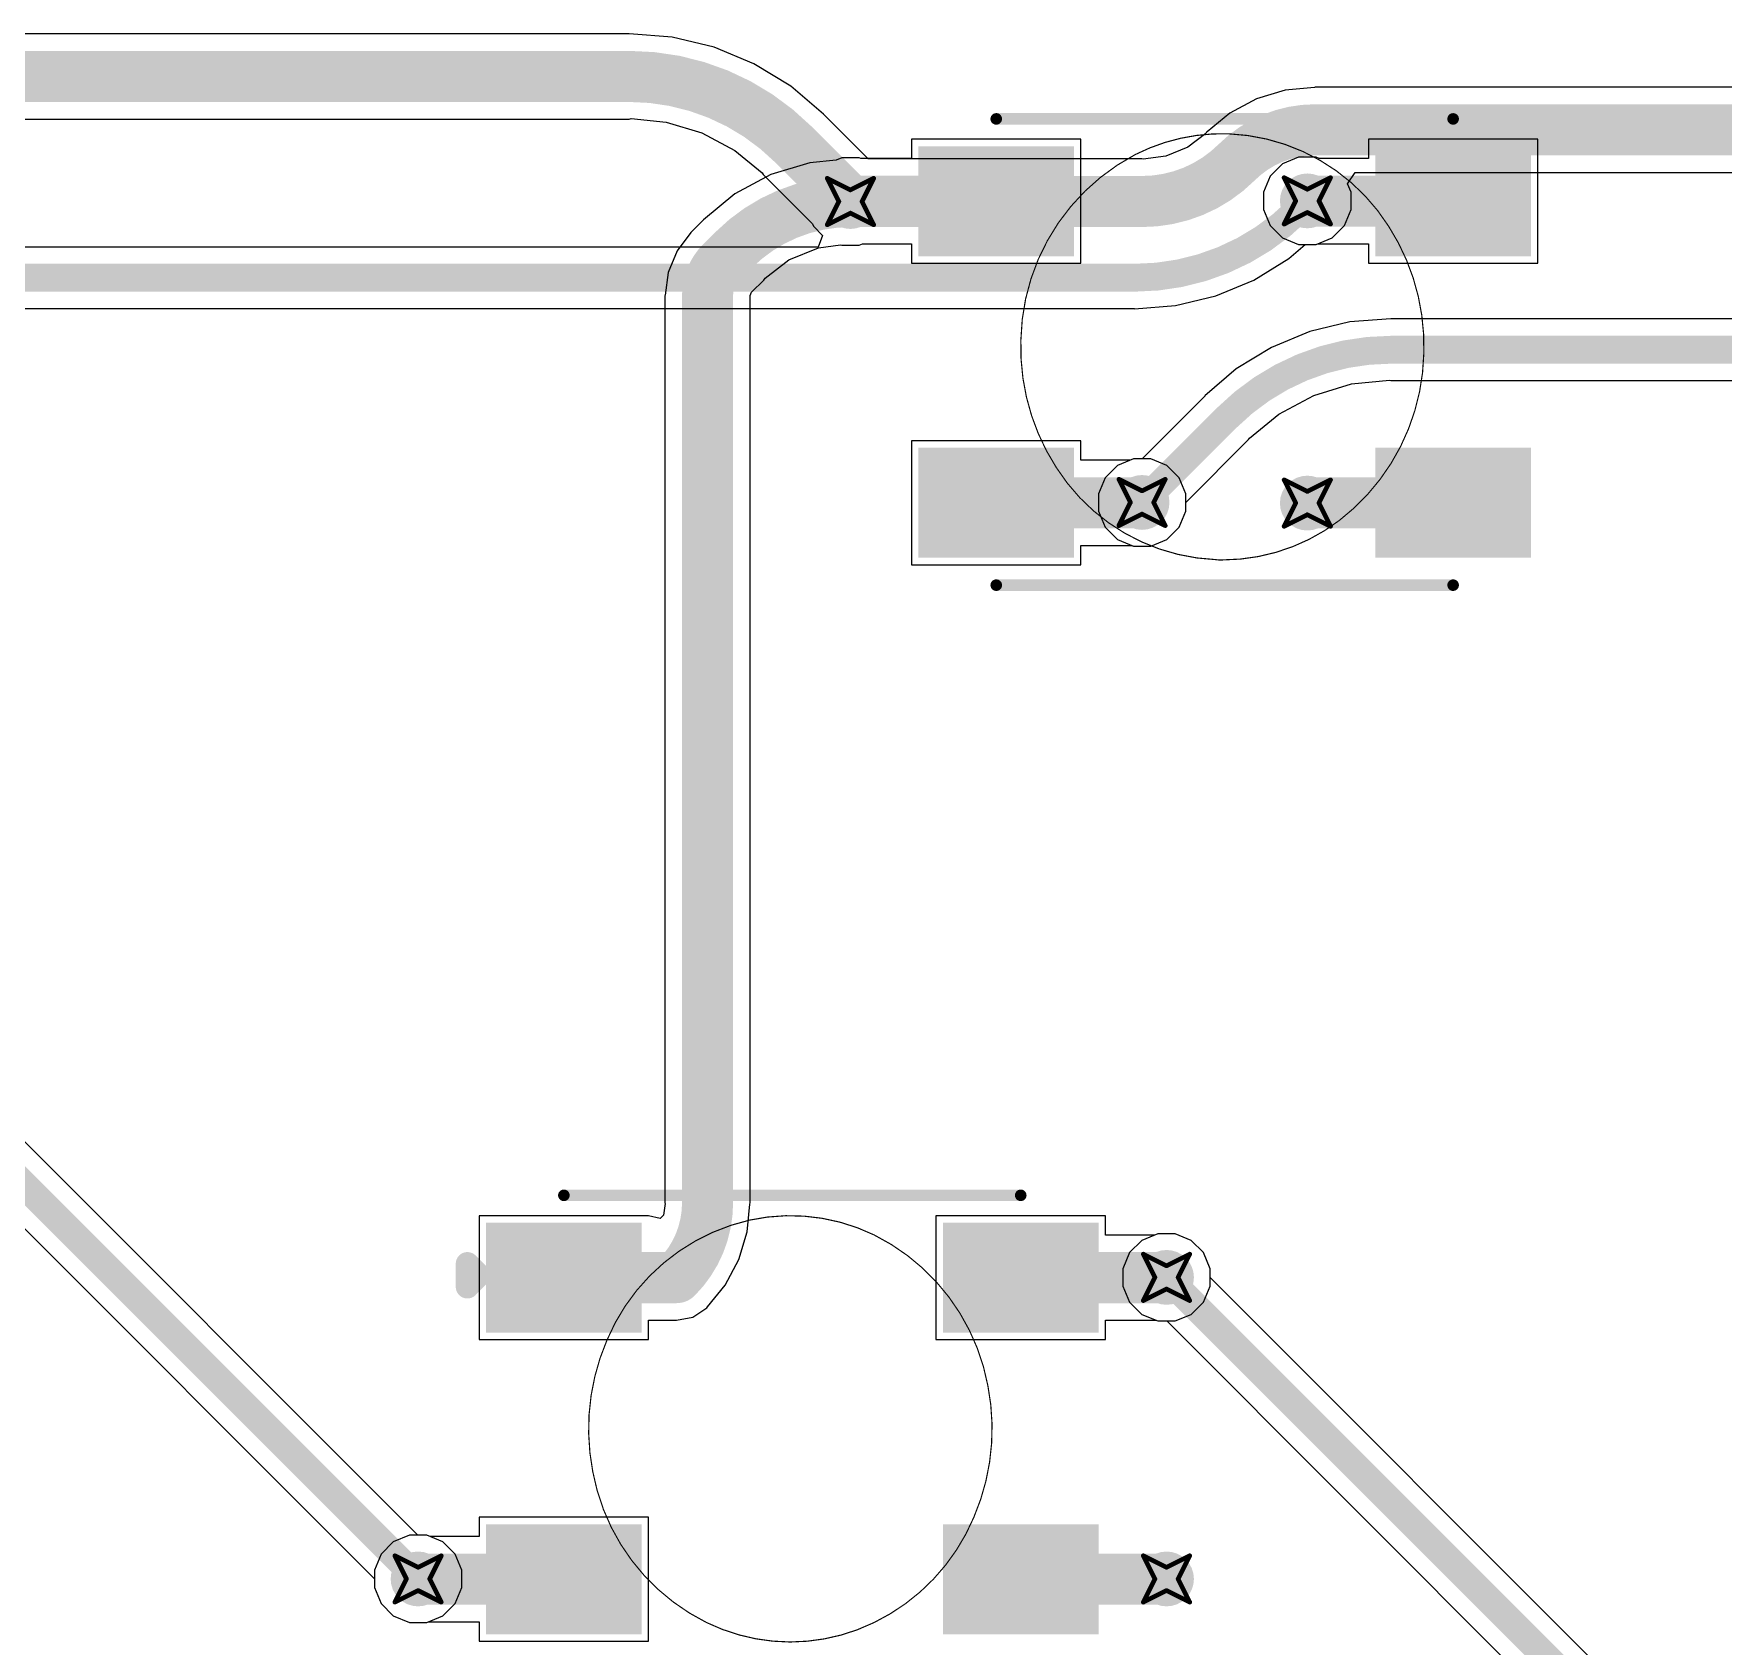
# Model space of a CAD drawing. Header units: inches. Extents: x -11 to 1110, y -7 to 455.
# Drawn here: x 376.55 to 395.04, y 291.43 to 309.08 of the extents above; entities that cross this region are included whole.
import ezdxf

# ---------------------------------------------------------------- set-up
doc = ezdxf.new("R2010")
doc.units = ezdxf.units.IN
for name, color, linetype in [('Bottom Layer', 5, 'Continuous'), ('Drill Drawing', 1, 'Continuous'), ('Mechanical 7', 56, 'Continuous'), ('Top Layer', 1, 'Continuous'), ('Top Overlay', 2, 'Continuous'), ('Top Paste', 8, 'Continuous'), ('Top Solder', 216, 'Continuous'), ('Via Holes', 16, 'Continuous')]:
    doc.layers.add(name, color=color, linetype=linetype)

msp = doc.modelspace()

# ---------------------------------------------------------------- hatches: boundary and pattern name
at = {"layer": 'Bottom Layer'}
h = msp.add_hatch(color=5, dxfattribs=at)
edge = h.paths.add_edge_path()
edge.add_arc((385.485, 307.241), 0.3, 0, 360)
h = msp.add_hatch(color=5, dxfattribs=at)
edge = h.paths.add_edge_path()
edge.add_arc((390.485, 307.248), 0.3, 0, 360)
h = msp.add_hatch(color=5, dxfattribs=at)
edge = h.paths.add_edge_path()
edge.add_arc((388.676, 303.948), 0.3, 0, 360)
h = msp.add_hatch(color=5, dxfattribs=at)
edge = h.paths.add_edge_path()
edge.add_arc((390.485, 303.941), 0.3, 0, 360)
h = msp.add_hatch(color=5, dxfattribs=at)
edge = h.paths.add_edge_path()
edge.add_arc((388.944, 295.468), 0.3, 0, 360)
h = msp.add_hatch(color=5, dxfattribs=at)
edge = h.paths.add_edge_path()
edge.add_arc((380.753, 292.168), 0.3, 0, 360)
h = msp.add_hatch(color=5, dxfattribs=at)
edge = h.paths.add_edge_path()
edge.add_arc((388.944, 292.168), 0.3, 0, 360)
at = {"layer": 'Top Layer'}
for points in [[(386.331, 307.744), (387.831, 307.744), (387.831, 306.744), (386.331, 306.744)], [(392.831, 306.744), (391.331, 306.744), (391.331, 307.744), (392.831, 307.744)], [(386.331, 304.444), (387.831, 304.444), (387.831, 303.444), (386.331, 303.444)], [(391.331, 304.444), (392.831, 304.444), (392.831, 303.444), (391.331, 303.444)], [(381.598, 295.965), (383.098, 295.965), (383.098, 294.965), (381.598, 294.965)], [(388.098, 294.965), (386.598, 294.965), (386.598, 295.965), (388.098, 295.965)], [(381.598, 292.665), (383.098, 292.665), (383.098, 291.665), (381.598, 291.665)], [(386.598, 292.665), (388.098, 292.665), (388.098, 291.665), (386.598, 291.665)]]:
    msp.add_hatch(color=1, dxfattribs=at).paths.add_polyline_path(points)
h = msp.add_hatch(color=1, dxfattribs=at)
edge = h.paths.add_edge_path()
edge.add_arc((385.485, 307.241), 0.3, 0, 360)
h = msp.add_hatch(color=1, dxfattribs=at)
edge = h.paths.add_edge_path()
edge.add_arc((390.485, 307.248), 0.3, 0, 360)
h = msp.add_hatch(color=1, dxfattribs=at)
edge = h.paths.add_edge_path()
edge.add_arc((388.676, 303.948), 0.3, 0, 360)
h = msp.add_hatch(color=1, dxfattribs=at)
edge = h.paths.add_edge_path()
edge.add_arc((390.485, 303.941), 0.3, 0, 360)
h = msp.add_hatch(color=1, dxfattribs=at)
edge = h.paths.add_edge_path()
edge.add_arc((388.944, 295.468), 0.3, 0, 360)
h = msp.add_hatch(color=1, dxfattribs=at)
edge = h.paths.add_edge_path()
edge.add_arc((380.753, 292.168), 0.3, 0, 360)
h = msp.add_hatch(color=1, dxfattribs=at)
edge = h.paths.add_edge_path()
edge.add_arc((388.944, 292.168), 0.3, 0, 360)
at = {"layer": 'Top Paste'}
for points in [[(386.331, 307.744), (387.831, 307.744), (387.831, 306.744), (386.331, 306.744)], [(392.831, 306.744), (391.331, 306.744), (391.331, 307.744), (392.831, 307.744)], [(386.331, 304.444), (387.831, 304.444), (387.831, 303.444), (386.331, 303.444)], [(391.331, 304.444), (392.831, 304.444), (392.831, 303.444), (391.331, 303.444)], [(381.598, 295.965), (383.098, 295.965), (383.098, 294.965), (381.598, 294.965)], [(388.098, 294.965), (386.598, 294.965), (386.598, 295.965), (388.098, 295.965)], [(381.598, 292.665), (383.098, 292.665), (383.098, 291.665), (381.598, 291.665)], [(386.598, 292.665), (388.098, 292.665), (388.098, 291.665), (386.598, 291.665)]]:
    msp.add_hatch(color=8, dxfattribs=at).paths.add_polyline_path(points)
at = {"layer": 'Top Solder'}
for points in [[(386.229, 307.846), (387.932, 307.846), (387.932, 306.643), (386.229, 306.643)], [(392.932, 306.643), (391.229, 306.643), (391.229, 307.846), (392.932, 307.846)], [(386.229, 304.546), (387.932, 304.546), (387.932, 303.343), (386.229, 303.343)], [(391.229, 304.546), (392.932, 304.546), (392.932, 303.343), (391.229, 303.343)], [(381.497, 296.067), (383.2, 296.067), (383.2, 294.863), (381.497, 294.863)], [(388.2, 294.863), (386.497, 294.863), (386.497, 296.067), (388.2, 296.067)], [(381.497, 292.767), (383.2, 292.767), (383.2, 291.563), (381.497, 291.563)], [(386.497, 292.767), (388.2, 292.767), (388.2, 291.563), (386.497, 291.563)]]:
    msp.add_hatch(color=216, dxfattribs=at).paths.add_polyline_path(points)
at = {"layer": 'Via Holes'}
h = msp.add_hatch(color=7, dxfattribs=at)
edge = h.paths.add_edge_path()
edge.add_arc((385.485, 307.241), 0.15, 0, 360)
h = msp.add_hatch(color=7, dxfattribs=at)
edge = h.paths.add_edge_path()
edge.add_arc((390.485, 307.248), 0.15, 0, 360)
h = msp.add_hatch(color=7, dxfattribs=at)
edge = h.paths.add_edge_path()
edge.add_arc((388.676, 303.948), 0.15, 0, 360)
h = msp.add_hatch(color=7, dxfattribs=at)
edge = h.paths.add_edge_path()
edge.add_arc((390.485, 303.941), 0.15, 0, 360)
h = msp.add_hatch(color=7, dxfattribs=at)
edge = h.paths.add_edge_path()
edge.add_arc((388.944, 295.468), 0.15, 0, 360)
h = msp.add_hatch(color=7, dxfattribs=at)
edge = h.paths.add_edge_path()
edge.add_arc((380.753, 292.168), 0.15, 0, 360)
h = msp.add_hatch(color=7, dxfattribs=at)
edge = h.paths.add_edge_path()
edge.add_arc((388.944, 292.168), 0.15, 0, 360)

# ---------------------------------------------------------------- linework, layer by layer
at = {"layer": 'Bottom Layer'}
for p, q in [((383.064, 309.076), (373.5, 309.076)), ((383.534, 309.039), (383.064, 309.076)), ((383.064, 309.076), (383.064, 309.076)), ((383.993, 308.929), (383.534, 309.039)), ((384.429, 308.749), (383.993, 308.929)), ((384.831, 308.502), (384.429, 308.749)), ((385.19, 308.196), (384.831, 308.502)), ((390.243, 308.459), (389.928, 308.363)), ((390.562, 308.49), (390.243, 308.459)), ((390.571, 308.492), (390.562, 308.49)), ((399.741, 308.492), (390.571, 308.492)), ((389.928, 308.363), (389.638, 308.208)), ((373.732, 308.144), (383.064, 308.144)), ((383.064, 308.144), (383.085, 308.148)), ((383.085, 308.148), (383.469, 308.11)), ((383.469, 308.11), (383.86, 307.992)), ((385.678, 307.707), (385.189, 308.196)), ((385.189, 308.196), (385.19, 308.196)), ((389.638, 308.208), (389.39, 308.005)), ((383.86, 307.992), (384.219, 307.8)), ((389.374, 307.987), (389.178, 307.837)), ((389.383, 308), (389.374, 307.987)), ((389.39, 308.005), (389.383, 308)), ((384.219, 307.8), (384.518, 307.554)), ((388.675, 307.707), (385.678, 307.707)), ((388.69, 307.704), (388.675, 307.707)), ((388.935, 307.736), (388.69, 307.704)), ((389.178, 307.837), (388.935, 307.736)), ((384.518, 307.554), (384.53, 307.536)), ((384.53, 307.536), (385.068, 306.998)), ((390.926, 307.433), (391.01, 307.56)), ((391.01, 307.56), (399.741, 307.56)), ((390.963, 307.343), (390.926, 307.433)), ((390.963, 307.152), (390.963, 307.343)), ((390.89, 306.977), (390.963, 307.152)), ((385.068, 306.998), (385.08, 306.97)), ((385.08, 306.97), (385.18, 306.87)), ((390.756, 306.842), (390.89, 306.977)), ((385.13, 306.743), (374.935, 306.743)), ((385.18, 306.87), (385.13, 306.743)), ((390.284, 306.618), (390.463, 306.77)), ((390.463, 306.77), (390.58, 306.77)), ((390.58, 306.77), (390.756, 306.842)), ((389.899, 306.382), (390.284, 306.618)), ((389.482, 306.209), (389.899, 306.382)), ((389.043, 306.103), (389.482, 306.209)), ((374.935, 306.07), (388.592, 306.07)), ((388.592, 306.068), (389.043, 306.103)), ((388.592, 306.07), (388.592, 306.068)), ((390.511, 305.818), (390.093, 305.645)), ((390.95, 305.923), (390.511, 305.818)), ((391.4, 305.958), (390.95, 305.923)), ((391.4, 305.956), (391.4, 305.958)), ((402.039, 305.956), (391.4, 305.956)), ((390.093, 305.645), (389.708, 305.409)), ((389.708, 305.409), (389.364, 305.115)), ((390.97, 305.245), (391.385, 305.286)), ((391.385, 305.286), (391.4, 305.283)), ((391.4, 305.283), (405.396, 305.283)), ((389.366, 305.114), (388.678, 304.425)), ((389.364, 305.115), (389.366, 305.114)), ((390.174, 304.915), (390.555, 305.119)), ((390.555, 305.119), (390.97, 305.245)), ((389.851, 304.65), (390.174, 304.915)), ((389.154, 303.949), (389.842, 304.637)), ((389.842, 304.637), (389.851, 304.65)), ((388.406, 304.353), (388.271, 304.218)), ((388.581, 304.425), (388.406, 304.353)), ((388.678, 304.425), (388.581, 304.425)), ((388.271, 304.218), (388.198, 304.043)), ((388.198, 304.043), (388.198, 303.852)), ((388.198, 303.852), (388.271, 303.677)), ((389.081, 303.677), (389.154, 303.852)), ((389.154, 303.852), (389.154, 303.949)), ((388.271, 303.677), (388.406, 303.542)), ((388.947, 303.542), (389.081, 303.677)), ((388.406, 303.542), (388.581, 303.47)), ((388.581, 303.47), (388.771, 303.47)), ((388.771, 303.47), (388.947, 303.542)), ((380.751, 292.646), (375.543, 297.854)), ((375.067, 297.378), (380.275, 292.17)), ((388.673, 295.873), (388.539, 295.739)), ((388.849, 295.946), (388.673, 295.873)), ((389.039, 295.946), (388.849, 295.946)), ((389.215, 295.873), (389.039, 295.946)), ((389.349, 295.739), (389.215, 295.873)), ((388.539, 295.739), (388.466, 295.563)), ((389.422, 295.563), (389.349, 295.739)), ((388.466, 295.563), (388.466, 295.373)), ((389.422, 295.467), (389.422, 295.563)), ((394.24, 290.648), (389.422, 295.467)), ((388.466, 295.373), (388.539, 295.198)), ((388.539, 295.198), (388.673, 295.063)), ((388.673, 295.063), (388.849, 294.991)), ((388.849, 294.991), (388.946, 294.991)), ((388.946, 294.991), (393.764, 290.172)), ((380.848, 292.646), (380.751, 292.646)), ((381.023, 292.573), (380.848, 292.646)), ((381.158, 292.439), (381.023, 292.573)), ((381.23, 292.263), (381.158, 292.439)), ((380.275, 292.17), (380.275, 292.073)), ((381.23, 292.073), (381.23, 292.263)), ((380.275, 292.073), (380.348, 291.898)), ((381.158, 291.898), (381.23, 292.073)), ((380.348, 291.898), (380.482, 291.763)), ((380.482, 291.763), (380.658, 291.691)), ((380.848, 291.691), (381.023, 291.763)), ((381.023, 291.763), (381.158, 291.898)), ((380.658, 291.691), (380.848, 291.691))]:
    msp.add_line(p, q, dxfattribs=at)
for points in [[(373.5, 308.61, 0.559, 0.559, 0), (383.064, 308.61, 0.559, 0.559, 0)], [(383.064, 308.61, 0.559, 0.559, -0.198912), (384.86, 307.866, 0.559, 0.559, 0)], [(389.712, 307.67, 0.559, 0.559, -0.198912), (390.571, 308.026, 0.559, 0.559, 0)], [(390.571, 308.026, 0.559, 0.559, 0), (399.741, 308.026, 0.559, 0.559, 0)], [(384.86, 307.866, 0.559, 0.559, 0), (385.485, 307.241, 0.559, 0.559, 0)], [(389.712, 307.67, 0.559, 0.559, -0.198912), (388.675, 307.241, 0.559, 0.559, 0)], [(385.485, 307.241, 0.559, 0.559, 0), (388.675, 307.241, 0.559, 0.559, 0)], [(390.388, 307.151, 0.305, 0.305, -0.198912), (388.592, 306.407, 0.305, 0.305, 0)], [(390.388, 307.151, 0.305, 0.305, 0), (390.485, 307.248, 0.305, 0.305, 0)], [(374.935, 306.407, 0.305, 0.305, 0), (388.592, 306.407, 0.305, 0.305, 0)], [(389.604, 304.875, 0.305, 0.305, -0.198912), (391.4, 305.619, 0.305, 0.305, 0)], [(391.4, 305.619, 0.305, 0.305, 0), (405.396, 305.619, 0.305, 0.305, 0)], [(388.676, 303.948, 0.305, 0.305, 0), (389.604, 304.875, 0.305, 0.305, 0)], [(375.305, 297.616, 0.305, 0.305, 0), (380.753, 292.168, 0.305, 0.305, 0)], [(388.944, 295.468, 0.305, 0.305, 0), (394.002, 290.41, 0.305, 0.305, 0)]]:
    msp.add_lwpolyline(points, format="xyseb", dxfattribs=at)
for points in [[(382.924, 308.61, 0.279, 0.279, 1), (383.203, 308.61, 0.279, 0.279, 1)], [(382.924, 308.61, 0.279, 0.279, 1), (383.203, 308.61, 0.279, 0.279, 1)], [(390.431, 308.026, 0.279, 0.279, 1), (390.71, 308.026, 0.279, 0.279, 1)], [(390.431, 308.026, 0.279, 0.279, 1), (390.71, 308.026, 0.279, 0.279, 1)], [(384.72, 307.866, 0.279, 0.279, 1), (384.999, 307.866, 0.279, 0.279, 1)], [(384.72, 307.866, 0.279, 0.279, 1), (384.999, 307.866, 0.279, 0.279, 1)], [(389.572, 307.67, 0.279, 0.279, 1), (389.852, 307.67, 0.279, 0.279, 1)], [(389.572, 307.67, 0.279, 0.279, 1), (389.852, 307.67, 0.279, 0.279, 1)], [(385.345, 307.241, 0.279, 0.279, 1), (385.625, 307.241, 0.279, 0.279, 1)], [(385.345, 307.241, 0.279, 0.279, 1), (385.625, 307.241, 0.279, 0.279, 1)], [(388.536, 307.241, 0.279, 0.279, 1), (388.815, 307.241, 0.279, 0.279, 1)], [(388.536, 307.241, 0.279, 0.279, 1), (388.815, 307.241, 0.279, 0.279, 1)], [(390.312, 307.151, 0.152, 0.152, 1), (390.464, 307.151, 0.152, 0.152, 1)], [(390.312, 307.151, 0.152, 0.152, 1), (390.464, 307.151, 0.152, 0.152, 1)], [(390.409, 307.248, 0.152, 0.152, 1), (390.561, 307.248, 0.152, 0.152, 1)], [(388.516, 306.407, 0.152, 0.152, 1), (388.668, 306.407, 0.152, 0.152, 1)], [(388.516, 306.407, 0.152, 0.152, 1), (388.668, 306.407, 0.152, 0.152, 1)], [(391.324, 305.619, 0.152, 0.152, 1), (391.476, 305.619, 0.152, 0.152, 1)], [(391.324, 305.619, 0.152, 0.152, 1), (391.476, 305.619, 0.152, 0.152, 1)], [(389.528, 304.875, 0.152, 0.152, 1), (389.68, 304.875, 0.152, 0.152, 1)], [(389.528, 304.875, 0.152, 0.152, 1), (389.68, 304.875, 0.152, 0.152, 1)], [(388.6, 303.948, 0.152, 0.152, 1), (388.752, 303.948, 0.152, 0.152, 1)], [(388.868, 295.468, 0.152, 0.152, 1), (389.02, 295.468, 0.152, 0.152, 1)], [(380.676, 292.168, 0.152, 0.152, 1), (380.829, 292.168, 0.152, 0.152, 1)]]:
    msp.add_lwpolyline(points, format="xyseb", close=True, dxfattribs=at)
at = {"layer": 'Drill Drawing'}
for points in [[(385.231, 307.495, 0.0508, 0.0508, 0), (385.485, 307.368, 0.0508, 0.0508, 0)], [(385.231, 307.495, 0.0508, 0.0508, 0), (385.358, 307.241, 0.0508, 0.0508, 0)], [(385.485, 307.368, 0.0508, 0.0508, 0), (385.739, 307.495, 0.0508, 0.0508, 0)], [(385.612, 307.241, 0.0508, 0.0508, 0), (385.739, 307.495, 0.0508, 0.0508, 0)], [(390.231, 307.502, 0.0508, 0.0508, 0), (390.485, 307.375, 0.0508, 0.0508, 0)], [(390.231, 307.502, 0.0508, 0.0508, 0), (390.358, 307.248, 0.0508, 0.0508, 0)], [(390.485, 307.375, 0.0508, 0.0508, 0), (390.739, 307.502, 0.0508, 0.0508, 0)], [(390.612, 307.248, 0.0508, 0.0508, 0), (390.739, 307.502, 0.0508, 0.0508, 0)], [(385.231, 306.987, 0.0508, 0.0508, 0), (385.358, 307.241, 0.0508, 0.0508, 0)], [(385.231, 306.987, 0.0508, 0.0508, 0), (385.485, 307.114, 0.0508, 0.0508, 0)], [(385.485, 307.114, 0.0508, 0.0508, 0), (385.739, 306.987, 0.0508, 0.0508, 0)], [(385.612, 307.241, 0.0508, 0.0508, 0), (385.739, 306.987, 0.0508, 0.0508, 0)], [(390.231, 306.994, 0.0508, 0.0508, 0), (390.358, 307.248, 0.0508, 0.0508, 0)], [(390.231, 306.994, 0.0508, 0.0508, 0), (390.485, 307.121, 0.0508, 0.0508, 0)], [(390.485, 307.121, 0.0508, 0.0508, 0), (390.739, 306.994, 0.0508, 0.0508, 0)], [(390.612, 307.248, 0.0508, 0.0508, 0), (390.739, 306.994, 0.0508, 0.0508, 0)], [(388.422, 304.202, 0.0508, 0.0508, 0), (388.676, 304.075, 0.0508, 0.0508, 0)], [(388.422, 304.202, 0.0508, 0.0508, 0), (388.549, 303.948, 0.0508, 0.0508, 0)], [(388.676, 304.075, 0.0508, 0.0508, 0), (388.93, 304.202, 0.0508, 0.0508, 0)], [(388.803, 303.948, 0.0508, 0.0508, 0), (388.93, 304.202, 0.0508, 0.0508, 0)], [(390.231, 304.195, 0.0508, 0.0508, 0), (390.485, 304.068, 0.0508, 0.0508, 0)], [(390.231, 304.195, 0.0508, 0.0508, 0), (390.358, 303.941, 0.0508, 0.0508, 0)], [(390.485, 304.068, 0.0508, 0.0508, 0), (390.739, 304.195, 0.0508, 0.0508, 0)], [(390.612, 303.941, 0.0508, 0.0508, 0), (390.739, 304.195, 0.0508, 0.0508, 0)], [(388.422, 303.694, 0.0508, 0.0508, 0), (388.549, 303.948, 0.0508, 0.0508, 0)], [(388.803, 303.948, 0.0508, 0.0508, 0), (388.93, 303.694, 0.0508, 0.0508, 0)], [(390.231, 303.687, 0.0508, 0.0508, 0), (390.358, 303.941, 0.0508, 0.0508, 0)], [(390.612, 303.941, 0.0508, 0.0508, 0), (390.739, 303.687, 0.0508, 0.0508, 0)], [(388.422, 303.694, 0.0508, 0.0508, 0), (388.676, 303.821, 0.0508, 0.0508, 0)], [(388.676, 303.821, 0.0508, 0.0508, 0), (388.93, 303.694, 0.0508, 0.0508, 0)], [(390.231, 303.687, 0.0508, 0.0508, 0), (390.485, 303.814, 0.0508, 0.0508, 0)], [(390.485, 303.814, 0.0508, 0.0508, 0), (390.739, 303.687, 0.0508, 0.0508, 0)], [(388.69, 295.722, 0.0508, 0.0508, 0), (388.944, 295.595, 0.0508, 0.0508, 0)], [(388.69, 295.722, 0.0508, 0.0508, 0), (388.817, 295.468, 0.0508, 0.0508, 0)], [(388.944, 295.595, 0.0508, 0.0508, 0), (389.198, 295.722, 0.0508, 0.0508, 0)], [(389.071, 295.468, 0.0508, 0.0508, 0), (389.198, 295.722, 0.0508, 0.0508, 0)], [(388.69, 295.214, 0.0508, 0.0508, 0), (388.817, 295.468, 0.0508, 0.0508, 0)], [(389.071, 295.468, 0.0508, 0.0508, 0), (389.198, 295.214, 0.0508, 0.0508, 0)], [(388.69, 295.214, 0.0508, 0.0508, 0), (388.944, 295.341, 0.0508, 0.0508, 0)], [(388.944, 295.341, 0.0508, 0.0508, 0), (389.198, 295.214, 0.0508, 0.0508, 0)], [(380.499, 292.422, 0.0508, 0.0508, 0), (380.753, 292.295, 0.0508, 0.0508, 0)], [(380.499, 292.422, 0.0508, 0.0508, 0), (380.626, 292.168, 0.0508, 0.0508, 0)], [(380.753, 292.295, 0.0508, 0.0508, 0), (381.007, 292.422, 0.0508, 0.0508, 0)], [(380.88, 292.168, 0.0508, 0.0508, 0), (381.007, 292.422, 0.0508, 0.0508, 0)], [(388.69, 292.422, 0.0508, 0.0508, 0), (388.944, 292.295, 0.0508, 0.0508, 0)], [(388.69, 292.422, 0.0508, 0.0508, 0), (388.817, 292.168, 0.0508, 0.0508, 0)], [(388.944, 292.295, 0.0508, 0.0508, 0), (389.198, 292.422, 0.0508, 0.0508, 0)], [(389.071, 292.168, 0.0508, 0.0508, 0), (389.198, 292.422, 0.0508, 0.0508, 0)], [(380.499, 291.914, 0.0508, 0.0508, 0), (380.626, 292.168, 0.0508, 0.0508, 0)], [(380.88, 292.168, 0.0508, 0.0508, 0), (381.007, 291.914, 0.0508, 0.0508, 0)], [(388.69, 291.914, 0.0508, 0.0508, 0), (388.817, 292.168, 0.0508, 0.0508, 0)], [(389.071, 292.168, 0.0508, 0.0508, 0), (389.198, 291.914, 0.0508, 0.0508, 0)], [(380.499, 291.914, 0.0508, 0.0508, 0), (380.753, 292.041, 0.0508, 0.0508, 0)], [(380.753, 292.041, 0.0508, 0.0508, 0), (381.007, 291.914, 0.0508, 0.0508, 0)], [(388.69, 291.914, 0.0508, 0.0508, 0), (388.944, 292.041, 0.0508, 0.0508, 0)], [(388.944, 292.041, 0.0508, 0.0508, 0), (389.198, 291.914, 0.0508, 0.0508, 0)]]:
    msp.add_lwpolyline(points, format="xyseb", dxfattribs=at)
for points in [[(385.218, 307.495, 0.0254, 0.0254, 1), (385.244, 307.495, 0.0254, 0.0254, 1)], [(385.218, 307.495, 0.0254, 0.0254, 1), (385.244, 307.495, 0.0254, 0.0254, 1)], [(385.726, 307.495, 0.0254, 0.0254, 1), (385.752, 307.495, 0.0254, 0.0254, 1)], [(385.726, 307.495, 0.0254, 0.0254, 1), (385.752, 307.495, 0.0254, 0.0254, 1)], [(390.218, 307.502, 0.0254, 0.0254, 1), (390.244, 307.502, 0.0254, 0.0254, 1)], [(390.218, 307.502, 0.0254, 0.0254, 1), (390.244, 307.502, 0.0254, 0.0254, 1)], [(390.726, 307.502, 0.0254, 0.0254, 1), (390.752, 307.502, 0.0254, 0.0254, 1)], [(390.726, 307.502, 0.0254, 0.0254, 1), (390.752, 307.502, 0.0254, 0.0254, 1)], [(385.472, 307.368, 0.0254, 0.0254, 1), (385.498, 307.368, 0.0254, 0.0254, 1)], [(385.472, 307.368, 0.0254, 0.0254, 1), (385.498, 307.368, 0.0254, 0.0254, 1)], [(390.472, 307.375, 0.0254, 0.0254, 1), (390.498, 307.375, 0.0254, 0.0254, 1)], [(390.472, 307.375, 0.0254, 0.0254, 1), (390.498, 307.375, 0.0254, 0.0254, 1)], [(385.345, 307.241, 0.0254, 0.0254, 1), (385.371, 307.241, 0.0254, 0.0254, 1)], [(385.345, 307.241, 0.0254, 0.0254, 1), (385.371, 307.241, 0.0254, 0.0254, 1)], [(385.472, 307.114, 0.0254, 0.0254, 1), (385.498, 307.114, 0.0254, 0.0254, 1)], [(385.472, 307.114, 0.0254, 0.0254, 1), (385.498, 307.114, 0.0254, 0.0254, 1)], [(385.599, 307.241, 0.0254, 0.0254, 1), (385.625, 307.241, 0.0254, 0.0254, 1)], [(385.599, 307.241, 0.0254, 0.0254, 1), (385.625, 307.241, 0.0254, 0.0254, 1)], [(390.345, 307.248, 0.0254, 0.0254, 1), (390.371, 307.248, 0.0254, 0.0254, 1)], [(390.345, 307.248, 0.0254, 0.0254, 1), (390.371, 307.248, 0.0254, 0.0254, 1)], [(390.472, 307.121, 0.0254, 0.0254, 1), (390.498, 307.121, 0.0254, 0.0254, 1)], [(390.472, 307.121, 0.0254, 0.0254, 1), (390.498, 307.121, 0.0254, 0.0254, 1)], [(390.599, 307.248, 0.0254, 0.0254, 1), (390.625, 307.248, 0.0254, 0.0254, 1)], [(390.599, 307.248, 0.0254, 0.0254, 1), (390.625, 307.248, 0.0254, 0.0254, 1)], [(385.218, 306.987, 0.0254, 0.0254, 1), (385.244, 306.987, 0.0254, 0.0254, 1)], [(385.218, 306.987, 0.0254, 0.0254, 1), (385.244, 306.987, 0.0254, 0.0254, 1)], [(385.726, 306.987, 0.0254, 0.0254, 1), (385.752, 306.987, 0.0254, 0.0254, 1)], [(385.726, 306.987, 0.0254, 0.0254, 1), (385.752, 306.987, 0.0254, 0.0254, 1)], [(390.218, 306.994, 0.0254, 0.0254, 1), (390.244, 306.994, 0.0254, 0.0254, 1)], [(390.218, 306.994, 0.0254, 0.0254, 1), (390.244, 306.994, 0.0254, 0.0254, 1)], [(390.726, 306.994, 0.0254, 0.0254, 1), (390.752, 306.994, 0.0254, 0.0254, 1)], [(390.726, 306.994, 0.0254, 0.0254, 1), (390.752, 306.994, 0.0254, 0.0254, 1)], [(388.41, 304.202, 0.0254, 0.0254, 1), (388.435, 304.202, 0.0254, 0.0254, 1)], [(388.41, 304.202, 0.0254, 0.0254, 1), (388.435, 304.202, 0.0254, 0.0254, 1)], [(388.918, 304.202, 0.0254, 0.0254, 1), (388.943, 304.202, 0.0254, 0.0254, 1)], [(388.918, 304.202, 0.0254, 0.0254, 1), (388.943, 304.202, 0.0254, 0.0254, 1)], [(390.218, 304.195, 0.0254, 0.0254, 1), (390.244, 304.195, 0.0254, 0.0254, 1)], [(390.218, 304.195, 0.0254, 0.0254, 1), (390.244, 304.195, 0.0254, 0.0254, 1)], [(390.726, 304.195, 0.0254, 0.0254, 1), (390.752, 304.195, 0.0254, 0.0254, 1)], [(390.726, 304.195, 0.0254, 0.0254, 1), (390.752, 304.195, 0.0254, 0.0254, 1)], [(388.537, 303.948, 0.0254, 0.0254, 1), (388.562, 303.948, 0.0254, 0.0254, 1)], [(388.537, 303.948, 0.0254, 0.0254, 1), (388.562, 303.948, 0.0254, 0.0254, 1)], [(388.664, 304.075, 0.0254, 0.0254, 1), (388.689, 304.075, 0.0254, 0.0254, 1)], [(388.664, 304.075, 0.0254, 0.0254, 1), (388.689, 304.075, 0.0254, 0.0254, 1)], [(388.791, 303.948, 0.0254, 0.0254, 1), (388.816, 303.948, 0.0254, 0.0254, 1)], [(388.791, 303.948, 0.0254, 0.0254, 1), (388.816, 303.948, 0.0254, 0.0254, 1)], [(390.345, 303.941, 0.0254, 0.0254, 1), (390.371, 303.941, 0.0254, 0.0254, 1)], [(390.345, 303.941, 0.0254, 0.0254, 1), (390.371, 303.941, 0.0254, 0.0254, 1)], [(390.472, 304.068, 0.0254, 0.0254, 1), (390.498, 304.068, 0.0254, 0.0254, 1)], [(390.472, 304.068, 0.0254, 0.0254, 1), (390.498, 304.068, 0.0254, 0.0254, 1)], [(390.599, 303.941, 0.0254, 0.0254, 1), (390.625, 303.941, 0.0254, 0.0254, 1)], [(390.599, 303.941, 0.0254, 0.0254, 1), (390.625, 303.941, 0.0254, 0.0254, 1)], [(388.664, 303.821, 0.0254, 0.0254, 1), (388.689, 303.821, 0.0254, 0.0254, 1)], [(388.664, 303.821, 0.0254, 0.0254, 1), (388.689, 303.821, 0.0254, 0.0254, 1)], [(390.472, 303.814, 0.0254, 0.0254, 1), (390.498, 303.814, 0.0254, 0.0254, 1)], [(390.472, 303.814, 0.0254, 0.0254, 1), (390.498, 303.814, 0.0254, 0.0254, 1)], [(388.41, 303.694, 0.0254, 0.0254, 1), (388.435, 303.694, 0.0254, 0.0254, 1)], [(388.41, 303.694, 0.0254, 0.0254, 1), (388.435, 303.694, 0.0254, 0.0254, 1)], [(388.918, 303.694, 0.0254, 0.0254, 1), (388.943, 303.694, 0.0254, 0.0254, 1)], [(388.918, 303.694, 0.0254, 0.0254, 1), (388.943, 303.694, 0.0254, 0.0254, 1)], [(390.218, 303.687, 0.0254, 0.0254, 1), (390.244, 303.687, 0.0254, 0.0254, 1)], [(390.218, 303.687, 0.0254, 0.0254, 1), (390.244, 303.687, 0.0254, 0.0254, 1)], [(390.726, 303.687, 0.0254, 0.0254, 1), (390.752, 303.687, 0.0254, 0.0254, 1)], [(390.726, 303.687, 0.0254, 0.0254, 1), (390.752, 303.687, 0.0254, 0.0254, 1)], [(388.677, 295.722, 0.0254, 0.0254, 1), (388.703, 295.722, 0.0254, 0.0254, 1)], [(388.677, 295.722, 0.0254, 0.0254, 1), (388.703, 295.722, 0.0254, 0.0254, 1)], [(389.185, 295.722, 0.0254, 0.0254, 1), (389.211, 295.722, 0.0254, 0.0254, 1)], [(389.185, 295.722, 0.0254, 0.0254, 1), (389.211, 295.722, 0.0254, 0.0254, 1)], [(388.804, 295.468, 0.0254, 0.0254, 1), (388.83, 295.468, 0.0254, 0.0254, 1)], [(388.804, 295.468, 0.0254, 0.0254, 1), (388.83, 295.468, 0.0254, 0.0254, 1)], [(388.931, 295.595, 0.0254, 0.0254, 1), (388.957, 295.595, 0.0254, 0.0254, 1)], [(388.931, 295.595, 0.0254, 0.0254, 1), (388.957, 295.595, 0.0254, 0.0254, 1)], [(389.058, 295.468, 0.0254, 0.0254, 1), (389.084, 295.468, 0.0254, 0.0254, 1)], [(389.058, 295.468, 0.0254, 0.0254, 1), (389.084, 295.468, 0.0254, 0.0254, 1)], [(388.931, 295.341, 0.0254, 0.0254, 1), (388.957, 295.341, 0.0254, 0.0254, 1)], [(388.931, 295.341, 0.0254, 0.0254, 1), (388.957, 295.341, 0.0254, 0.0254, 1)], [(388.677, 295.214, 0.0254, 0.0254, 1), (388.703, 295.214, 0.0254, 0.0254, 1)], [(388.677, 295.214, 0.0254, 0.0254, 1), (388.703, 295.214, 0.0254, 0.0254, 1)], [(389.185, 295.214, 0.0254, 0.0254, 1), (389.211, 295.214, 0.0254, 0.0254, 1)], [(389.185, 295.214, 0.0254, 0.0254, 1), (389.211, 295.214, 0.0254, 0.0254, 1)], [(380.486, 292.422, 0.0254, 0.0254, 1), (380.511, 292.422, 0.0254, 0.0254, 1)], [(380.486, 292.422, 0.0254, 0.0254, 1), (380.511, 292.422, 0.0254, 0.0254, 1)], [(380.74, 292.295, 0.0254, 0.0254, 1), (380.765, 292.295, 0.0254, 0.0254, 1)], [(380.74, 292.295, 0.0254, 0.0254, 1), (380.765, 292.295, 0.0254, 0.0254, 1)], [(380.994, 292.422, 0.0254, 0.0254, 1), (381.019, 292.422, 0.0254, 0.0254, 1)], [(380.994, 292.422, 0.0254, 0.0254, 1), (381.019, 292.422, 0.0254, 0.0254, 1)], [(388.677, 292.422, 0.0254, 0.0254, 1), (388.703, 292.422, 0.0254, 0.0254, 1)], [(388.677, 292.422, 0.0254, 0.0254, 1), (388.703, 292.422, 0.0254, 0.0254, 1)], [(388.931, 292.295, 0.0254, 0.0254, 1), (388.957, 292.295, 0.0254, 0.0254, 1)], [(388.931, 292.295, 0.0254, 0.0254, 1), (388.957, 292.295, 0.0254, 0.0254, 1)], [(389.185, 292.422, 0.0254, 0.0254, 1), (389.211, 292.422, 0.0254, 0.0254, 1)], [(389.185, 292.422, 0.0254, 0.0254, 1), (389.211, 292.422, 0.0254, 0.0254, 1)], [(380.613, 292.168, 0.0254, 0.0254, 1), (380.638, 292.168, 0.0254, 0.0254, 1)], [(380.613, 292.168, 0.0254, 0.0254, 1), (380.638, 292.168, 0.0254, 0.0254, 1)], [(380.867, 292.168, 0.0254, 0.0254, 1), (380.892, 292.168, 0.0254, 0.0254, 1)], [(380.867, 292.168, 0.0254, 0.0254, 1), (380.892, 292.168, 0.0254, 0.0254, 1)], [(388.804, 292.168, 0.0254, 0.0254, 1), (388.83, 292.168, 0.0254, 0.0254, 1)], [(388.804, 292.168, 0.0254, 0.0254, 1), (388.83, 292.168, 0.0254, 0.0254, 1)], [(389.058, 292.168, 0.0254, 0.0254, 1), (389.084, 292.168, 0.0254, 0.0254, 1)], [(389.058, 292.168, 0.0254, 0.0254, 1), (389.084, 292.168, 0.0254, 0.0254, 1)], [(380.74, 292.041, 0.0254, 0.0254, 1), (380.765, 292.041, 0.0254, 0.0254, 1)], [(380.74, 292.041, 0.0254, 0.0254, 1), (380.765, 292.041, 0.0254, 0.0254, 1)], [(388.931, 292.041, 0.0254, 0.0254, 1), (388.957, 292.041, 0.0254, 0.0254, 1)], [(388.931, 292.041, 0.0254, 0.0254, 1), (388.957, 292.041, 0.0254, 0.0254, 1)], [(380.486, 291.914, 0.0254, 0.0254, 1), (380.511, 291.914, 0.0254, 0.0254, 1)], [(380.486, 291.914, 0.0254, 0.0254, 1), (380.511, 291.914, 0.0254, 0.0254, 1)], [(380.994, 291.914, 0.0254, 0.0254, 1), (381.019, 291.914, 0.0254, 0.0254, 1)], [(380.994, 291.914, 0.0254, 0.0254, 1), (381.019, 291.914, 0.0254, 0.0254, 1)], [(388.677, 291.914, 0.0254, 0.0254, 1), (388.703, 291.914, 0.0254, 0.0254, 1)], [(388.677, 291.914, 0.0254, 0.0254, 1), (388.703, 291.914, 0.0254, 0.0254, 1)], [(389.185, 291.914, 0.0254, 0.0254, 1), (389.211, 291.914, 0.0254, 0.0254, 1)], [(389.185, 291.914, 0.0254, 0.0254, 1), (389.211, 291.914, 0.0254, 0.0254, 1)]]:
    msp.add_lwpolyline(points, format="xyseb", close=True, dxfattribs=at)
at = {"layer": 'Mechanical 7'}
for points in [[(388.602, 307.755, 0.0127, 0.0127, -0.126505), (389.623, 307.982, 0.0127, 0.0127, 0)], [(389.623, 307.982, 0.0127, 0.0127, -0.246643), (391.375, 306.97, 0.0127, 0.0127, 0)], [(387.35, 305.724, 0.0127, 0.0127, -0.274117), (388.602, 307.755, 0.0127, 0.0127, 0)], [(391.375, 306.97, 0.0127, 0.0127, -0.152594), (391.76, 305.58, 0.0127, 0.0127, 0)], [(387.736, 304.333, 0.0127, 0.0127, -0.152599), (387.35, 305.724, 0.0127, 0.0127, 0)], [(391.76, 305.58, 0.0127, 0.0127, -0.227455), (390.835, 303.751, 0.0127, 0.0127, 0)], [(389.487, 303.322, 0.0127, 0.0127, -0.246554), (387.736, 304.333, 0.0127, 0.0127, 0)], [(390.835, 303.751, 0.0127, 0.0127, -0.163853), (389.558, 303.319, 0.0127, 0.0127, 0)], [(389.494, 303.321, 0.0127, 0.0127, -0.005781), (389.487, 303.322, 0.0127, 0.0127, 0)], [(389.501, 303.32, 0.0127, 0.0127, -0.005263), (389.494, 303.321, 0.0127, 0.0127, 0)], [(389.508, 303.32, 0.0127, 0.0127, -0.004692), (389.501, 303.32, 0.0127, 0.0127, 0)], [(389.508, 303.32, 0.0127, 0.0127, 0), (389.515, 303.319, 0.0127, 0.0127, 0)], [(389.515, 303.319, 0.0127, 0.0127, 0), (389.522, 303.319, 0.0127, 0.0127, 0)], [(389.522, 303.319, 0.0127, 0.0127, 0), (389.529, 303.319, 0.0127, 0.0127, 0)], [(389.529, 303.319, 0.0127, 0.0127, 0), (389.536, 303.319, 0.0127, 0.0127, 0)], [(389.536, 303.319, 0.0127, 0.0127, 0), (389.543, 303.319, 0.0127, 0.0127, 0)], [(389.543, 303.319, 0.0127, 0.0127, 0), (389.558, 303.319, 0.0127, 0.0127, 0)], [(382.82, 294.781, 0.0127, 0.0127, -0.241979), (384.382, 296.095, 0.0127, 0.0127, 0)], [(384.382, 296.095, 0.0127, 0.0127, -0.168926), (385.745, 295.932, 0.0127, 0.0127, 0)], [(385.745, 295.932, 0.0127, 0.0127, -0.23588), (386.989, 294.282, 0.0127, 0.0127, 0)], [(382.665, 293.341, 0.0127, 0.0127, -0.151554), (382.82, 294.781, 0.0127, 0.0127, 0)], [(386.989, 294.282, 0.0127, 0.0127, -0.15165), (386.835, 292.842, 0.0127, 0.0127, 0)], [(383.91, 291.691, 0.0127, 0.0127, -0.236379), (382.665, 293.341, 0.0127, 0.0127, 0)], [(386.835, 292.842, 0.0127, 0.0127, -0.205438), (385.558, 291.611, 0.0127, 0.0127, 0)], [(384.825, 291.478, 0.0127, 0.0127, -0.113406), (383.91, 291.691, 0.0127, 0.0127, 0)], [(385.558, 291.611, 0.0127, 0.0127, -0.089097), (384.825, 291.478, 0.0127, 0.0127, 0)]]:
    msp.add_lwpolyline(points, format="xyseb", dxfattribs=at)
for points in [[(389.62, 307.982, 0.00635, 0.00635, 1), (389.626, 307.982, 0.00635, 0.00635, 1)], [(389.62, 307.982, 0.00635, 0.00635, 1), (389.626, 307.982, 0.00635, 0.00635, 1)], [(388.599, 307.755, 0.00635, 0.00635, 1), (388.605, 307.755, 0.00635, 0.00635, 1)], [(388.599, 307.755, 0.00635, 0.00635, 1), (388.605, 307.755, 0.00635, 0.00635, 1)], [(391.371, 306.97, 0.00635, 0.00635, 1), (391.378, 306.97, 0.00635, 0.00635, 1)], [(391.371, 306.97, 0.00635, 0.00635, 1), (391.378, 306.97, 0.00635, 0.00635, 1)], [(387.346, 305.724, 0.00635, 0.00635, 1), (387.353, 305.724, 0.00635, 0.00635, 1)], [(387.346, 305.724, 0.00635, 0.00635, 1), (387.353, 305.724, 0.00635, 0.00635, 1)], [(391.757, 305.58, 0.00635, 0.00635, 1), (391.764, 305.58, 0.00635, 0.00635, 1)], [(391.757, 305.58, 0.00635, 0.00635, 1), (391.764, 305.58, 0.00635, 0.00635, 1)], [(387.732, 304.333, 0.00635, 0.00635, 1), (387.739, 304.333, 0.00635, 0.00635, 1)], [(387.732, 304.333, 0.00635, 0.00635, 1), (387.739, 304.333, 0.00635, 0.00635, 1)], [(390.832, 303.751, 0.00635, 0.00635, 1), (390.838, 303.751, 0.00635, 0.00635, 1)], [(390.832, 303.751, 0.00635, 0.00635, 1), (390.838, 303.751, 0.00635, 0.00635, 1)], [(389.484, 303.322, 0.00635, 0.00635, 1), (389.49, 303.322, 0.00635, 0.00635, 1)], [(389.484, 303.322, 0.00635, 0.00635, 1), (389.49, 303.322, 0.00635, 0.00635, 1)], [(389.491, 303.321, 0.00635, 0.00635, 1), (389.497, 303.321, 0.00635, 0.00635, 1)], [(389.491, 303.321, 0.00635, 0.00635, 1), (389.497, 303.321, 0.00635, 0.00635, 1)], [(389.498, 303.32, 0.00635, 0.00635, 1), (389.504, 303.32, 0.00635, 0.00635, 1)], [(389.498, 303.32, 0.00635, 0.00635, 1), (389.504, 303.32, 0.00635, 0.00635, 1)], [(389.505, 303.32, 0.00635, 0.00635, 1), (389.511, 303.32, 0.00635, 0.00635, 1)], [(389.505, 303.32, 0.00635, 0.00635, 1), (389.511, 303.32, 0.00635, 0.00635, 1)], [(389.511, 303.319, 0.00635, 0.00635, 1), (389.518, 303.319, 0.00635, 0.00635, 1)], [(389.511, 303.319, 0.00635, 0.00635, 1), (389.518, 303.319, 0.00635, 0.00635, 1)], [(389.518, 303.319, 0.00635, 0.00635, 1), (389.525, 303.319, 0.00635, 0.00635, 1)], [(389.518, 303.319, 0.00635, 0.00635, 1), (389.525, 303.319, 0.00635, 0.00635, 1)], [(389.526, 303.319, 0.00635, 0.00635, 1), (389.532, 303.319, 0.00635, 0.00635, 1)], [(389.526, 303.319, 0.00635, 0.00635, 1), (389.532, 303.319, 0.00635, 0.00635, 1)], [(389.533, 303.319, 0.00635, 0.00635, 1), (389.539, 303.319, 0.00635, 0.00635, 1)], [(389.533, 303.319, 0.00635, 0.00635, 1), (389.539, 303.319, 0.00635, 0.00635, 1)], [(389.54, 303.319, 0.00635, 0.00635, 1), (389.546, 303.319, 0.00635, 0.00635, 1)], [(389.54, 303.319, 0.00635, 0.00635, 1), (389.546, 303.319, 0.00635, 0.00635, 1)], [(389.555, 303.319, 0.00635, 0.00635, 1), (389.561, 303.319, 0.00635, 0.00635, 1)], [(389.555, 303.319, 0.00635, 0.00635, 1), (389.561, 303.319, 0.00635, 0.00635, 1)], [(384.379, 296.095, 0.00635, 0.00635, 1), (384.385, 296.095, 0.00635, 0.00635, 1)], [(384.379, 296.095, 0.00635, 0.00635, 1), (384.385, 296.095, 0.00635, 0.00635, 1)], [(385.742, 295.932, 0.00635, 0.00635, 1), (385.748, 295.932, 0.00635, 0.00635, 1)], [(385.742, 295.932, 0.00635, 0.00635, 1), (385.748, 295.932, 0.00635, 0.00635, 1)], [(382.817, 294.781, 0.00635, 0.00635, 1), (382.823, 294.781, 0.00635, 0.00635, 1)], [(382.817, 294.781, 0.00635, 0.00635, 1), (382.823, 294.781, 0.00635, 0.00635, 1)], [(386.986, 294.282, 0.00635, 0.00635, 1), (386.992, 294.282, 0.00635, 0.00635, 1)], [(386.986, 294.282, 0.00635, 0.00635, 1), (386.992, 294.282, 0.00635, 0.00635, 1)], [(382.662, 293.341, 0.00635, 0.00635, 1), (382.668, 293.341, 0.00635, 0.00635, 1)], [(382.662, 293.341, 0.00635, 0.00635, 1), (382.668, 293.341, 0.00635, 0.00635, 1)], [(386.832, 292.842, 0.00635, 0.00635, 1), (386.838, 292.842, 0.00635, 0.00635, 1)], [(386.832, 292.842, 0.00635, 0.00635, 1), (386.838, 292.842, 0.00635, 0.00635, 1)], [(383.907, 291.691, 0.00635, 0.00635, 1), (383.913, 291.691, 0.00635, 0.00635, 1)], [(383.907, 291.691, 0.00635, 0.00635, 1), (383.913, 291.691, 0.00635, 0.00635, 1)], [(385.555, 291.611, 0.00635, 0.00635, 1), (385.561, 291.611, 0.00635, 0.00635, 1)], [(385.555, 291.611, 0.00635, 0.00635, 1), (385.561, 291.611, 0.00635, 0.00635, 1)], [(384.821, 291.478, 0.00635, 0.00635, 1), (384.828, 291.478, 0.00635, 0.00635, 1)], [(384.821, 291.478, 0.00635, 0.00635, 1), (384.828, 291.478, 0.00635, 0.00635, 1)]]:
    msp.add_lwpolyline(points, format="xyseb", close=True, dxfattribs=at)
at = {"layer": 'Top Layer'}
for p, q in [((388.008, 307.922), (386.153, 307.922)), ((386.153, 307.922), (386.153, 307.71)), ((388.008, 306.566), (388.008, 307.922)), ((393.008, 307.922), (391.153, 307.922)), ((391.153, 307.922), (391.153, 307.71)), ((393.008, 306.566), (393.008, 307.922)), ((385.041, 307.665), (384.614, 307.536)), ((385.33, 307.694), (385.041, 307.665)), ((385.39, 307.719), (385.33, 307.694)), ((385.58, 307.719), (385.39, 307.719)), ((385.6, 307.71), (385.58, 307.719)), ((386.153, 307.71), (385.6, 307.71)), ((390.39, 307.725), (390.214, 307.653)), ((390.58, 307.725), (390.39, 307.725)), ((390.616, 307.71), (390.58, 307.725)), ((391.153, 307.71), (390.616, 307.71)), ((384.614, 307.536), (384.22, 307.325)), ((390.08, 307.518), (390.007, 307.343)), ((390.214, 307.653), (390.08, 307.518)), ((384.22, 307.325), (383.876, 307.042)), ((390.007, 307.343), (390.007, 307.152)), ((390.007, 307.152), (390.08, 306.977)), ((383.877, 307.041), (383.744, 306.908)), ((383.876, 307.042), (383.877, 307.041)), ((390.08, 306.977), (390.214, 306.842)), ((383.739, 306.901), (383.587, 306.703)), ((383.744, 306.908), (383.739, 306.901)), ((385.136, 306.736), (385.377, 306.768)), ((385.377, 306.768), (385.39, 306.763)), ((385.39, 306.763), (385.58, 306.763)), ((385.58, 306.763), (385.616, 306.778)), ((385.616, 306.778), (386.153, 306.778)), ((386.153, 306.778), (386.153, 306.566)), ((390.214, 306.842), (390.39, 306.77)), ((390.39, 306.77), (390.58, 306.77)), ((390.58, 306.77), (390.6, 306.778)), ((390.6, 306.778), (391.153, 306.778)), ((391.153, 306.778), (391.153, 306.566)), ((383.587, 306.703), (383.489, 306.465)), ((384.55, 306.402), (384.81, 306.602)), ((384.81, 306.602), (385.136, 306.736)), ((386.153, 306.566), (388.008, 306.566)), ((391.153, 306.566), (393.008, 306.566)), ((383.489, 306.465), (383.456, 306.218)), ((384.403, 306.248), (384.536, 306.382)), ((384.536, 306.382), (384.55, 306.402)), ((383.456, 306.218), (383.455, 306.21)), ((383.455, 306.21), (383.455, 296.282)), ((384.387, 306.211), (384.402, 306.248)), ((384.387, 306.21), (384.387, 306.211)), ((384.387, 296.282), (384.387, 306.21)), ((384.402, 306.248), (384.403, 306.248)), ((388.008, 304.622), (386.153, 304.622)), ((386.153, 304.622), (386.153, 303.266)), ((388.008, 304.41), (388.008, 304.622)), ((388.545, 304.41), (388.008, 304.41)), ((388.581, 304.425), (388.545, 304.41)), ((388.771, 304.425), (388.581, 304.425)), ((388.947, 304.353), (388.771, 304.425)), ((389.081, 304.218), (388.947, 304.353)), ((389.154, 304.043), (389.081, 304.218)), ((389.154, 303.852), (389.154, 304.043)), ((389.081, 303.677), (389.154, 303.852)), ((388.947, 303.542), (389.081, 303.677)), ((388.008, 303.266), (388.008, 303.478)), ((388.008, 303.478), (388.561, 303.478)), ((388.561, 303.478), (388.581, 303.47)), ((388.581, 303.47), (388.771, 303.47)), ((388.771, 303.47), (388.947, 303.542)), ((386.153, 303.266), (388.008, 303.266)), ((383.456, 296.276), (383.439, 296.147)), ((383.455, 296.282), (383.456, 296.276)), ((384.355, 295.966), (384.385, 296.271)), ((384.385, 296.271), (384.387, 296.282)), ((383.276, 296.143), (381.421, 296.143)), ((381.421, 296.143), (381.421, 294.787)), ((383.403, 296.114), (383.276, 296.143)), ((383.276, 296.143), (383.276, 296.143)), ((383.439, 296.147), (383.403, 296.114)), ((388.276, 296.143), (386.421, 296.143)), ((386.421, 296.143), (386.421, 294.787)), ((388.276, 295.931), (388.276, 296.143)), ((384.263, 295.662), (384.355, 295.966)), ((388.813, 295.931), (388.276, 295.931)), ((388.849, 295.946), (388.813, 295.931)), ((389.039, 295.946), (388.849, 295.946)), ((389.215, 295.873), (389.039, 295.946)), ((389.349, 295.739), (389.215, 295.873)), ((384.113, 295.382), (384.263, 295.662)), ((389.422, 295.563), (389.349, 295.739)), ((389.422, 295.373), (389.422, 295.563)), ((383.919, 295.145), (384.113, 295.382)), ((389.349, 295.198), (389.422, 295.373)), ((383.761, 295.034), (383.912, 295.135)), ((383.912, 295.135), (383.919, 295.145)), ((389.215, 295.063), (389.349, 295.198)), ((383.276, 294.787), (383.276, 294.999)), ((383.276, 294.999), (383.582, 294.999)), ((383.582, 294.999), (383.761, 295.034)), ((388.276, 294.787), (388.276, 294.999)), ((388.276, 294.999), (388.829, 294.999)), ((388.829, 294.999), (388.849, 294.991)), ((388.849, 294.991), (389.039, 294.991)), ((389.039, 294.991), (389.215, 295.063)), ((381.421, 294.787), (383.276, 294.787)), ((386.421, 294.787), (388.276, 294.787)), ((383.276, 292.843), (381.421, 292.843)), ((381.421, 292.843), (381.421, 292.631)), ((383.276, 291.487), (383.276, 292.843)), ((380.482, 292.573), (380.348, 292.439)), ((380.658, 292.646), (380.482, 292.573)), ((380.848, 292.646), (380.658, 292.646)), ((380.884, 292.631), (380.848, 292.646)), ((381.421, 292.631), (380.884, 292.631)), ((380.348, 292.439), (380.275, 292.263)), ((380.275, 292.263), (380.275, 292.073)), ((380.275, 292.073), (380.348, 291.898)), ((380.348, 291.898), (380.482, 291.763)), ((380.482, 291.763), (380.658, 291.691)), ((380.658, 291.691), (380.848, 291.691)), ((380.848, 291.691), (380.868, 291.699)), ((380.868, 291.699), (381.421, 291.699)), ((381.421, 291.699), (381.421, 291.487)), ((381.421, 291.487), (383.276, 291.487))]:
    msp.add_line(p, q, dxfattribs=at)
for points in [[(384.207, 306.711, 0.559, 0.559, -0.198912), (385.485, 307.241, 0.559, 0.559, 0)], [(385.485, 307.244, 0.559, 0.559, 0), (387.081, 307.244, 0.559, 0.559, 0)], [(390.485, 307.244, 0.559, 0.559, 0), (392.081, 307.244, 0.559, 0.559, 0)], [(384.073, 306.578, 0.559, 0.559, 0), (384.207, 306.711, 0.559, 0.559, 0)], [(383.921, 306.21, 0.559, 0.559, -0.198912), (384.073, 306.578, 0.559, 0.559, 0)], [(383.921, 296.282, 0.559, 0.559, 0), (383.921, 306.21, 0.559, 0.559, 0)], [(387.081, 303.944, 0.559, 0.559, 0), (388.676, 303.944, 0.559, 0.559, 0)], [(390.485, 303.944, 0.559, 0.559, 0), (392.081, 303.944, 0.559, 0.559, 0)], [(383.921, 296.282, 0.559, 0.559, -0.198912), (383.582, 295.465, 0.559, 0.559, 0)], [(382.348, 295.465, 0.559, 0.559, 0), (383.582, 295.465, 0.559, 0.559, 0)], [(387.348, 295.465, 0.559, 0.559, 0), (388.944, 295.465, 0.559, 0.559, 0)], [(380.753, 292.165, 0.559, 0.559, 0), (382.348, 292.165, 0.559, 0.559, 0)], [(387.348, 292.165, 0.559, 0.559, 0), (388.944, 292.165, 0.559, 0.559, 0)]]:
    msp.add_lwpolyline(points, format="xyseb", dxfattribs=at)
for points in [[(385.345, 307.244, 0.279, 0.279, 1), (385.625, 307.244, 0.279, 0.279, 1)], [(385.345, 307.241, 0.279, 0.279, 1), (385.625, 307.241, 0.279, 0.279, 1)], [(386.941, 307.244, 0.279, 0.279, 1), (387.22, 307.244, 0.279, 0.279, 1)], [(390.345, 307.244, 0.279, 0.279, 1), (390.625, 307.244, 0.279, 0.279, 1)], [(391.941, 307.244, 0.279, 0.279, 1), (392.22, 307.244, 0.279, 0.279, 1)], [(384.067, 306.711, 0.279, 0.279, 1), (384.346, 306.711, 0.279, 0.279, 1)], [(384.067, 306.711, 0.279, 0.279, 1), (384.346, 306.711, 0.279, 0.279, 1)], [(383.934, 306.578, 0.279, 0.279, 1), (384.213, 306.578, 0.279, 0.279, 1)], [(383.934, 306.578, 0.279, 0.279, 1), (384.213, 306.578, 0.279, 0.279, 1)], [(383.781, 306.21, 0.279, 0.279, 1), (384.061, 306.21, 0.279, 0.279, 1)], [(383.781, 306.21, 0.279, 0.279, 1), (384.061, 306.21, 0.279, 0.279, 1)], [(386.941, 303.944, 0.279, 0.279, 1), (387.22, 303.944, 0.279, 0.279, 1)], [(388.537, 303.944, 0.279, 0.279, 1), (388.816, 303.944, 0.279, 0.279, 1)], [(390.345, 303.944, 0.279, 0.279, 1), (390.625, 303.944, 0.279, 0.279, 1)], [(391.941, 303.944, 0.279, 0.279, 1), (392.22, 303.944, 0.279, 0.279, 1)], [(383.781, 296.282, 0.279, 0.279, 1), (384.061, 296.282, 0.279, 0.279, 1)], [(383.781, 296.282, 0.279, 0.279, 1), (384.061, 296.282, 0.279, 0.279, 1)], [(382.209, 295.465, 0.279, 0.279, 1), (382.488, 295.465, 0.279, 0.279, 1)], [(383.443, 295.465, 0.279, 0.279, 1), (383.722, 295.465, 0.279, 0.279, 1)], [(383.443, 295.465, 0.279, 0.279, 1), (383.722, 295.465, 0.279, 0.279, 1)], [(387.209, 295.465, 0.279, 0.279, 1), (387.488, 295.465, 0.279, 0.279, 1)], [(388.804, 295.465, 0.279, 0.279, 1), (389.084, 295.465, 0.279, 0.279, 1)], [(380.613, 292.165, 0.279, 0.279, 1), (380.892, 292.165, 0.279, 0.279, 1)], [(382.209, 292.165, 0.279, 0.279, 1), (382.488, 292.165, 0.279, 0.279, 1)], [(387.209, 292.165, 0.279, 0.279, 1), (387.488, 292.165, 0.279, 0.279, 1)], [(388.804, 292.165, 0.279, 0.279, 1), (389.084, 292.165, 0.279, 0.279, 1)]]:
    msp.add_lwpolyline(points, format="xyseb", close=True, dxfattribs=at)
at = {"layer": 'Top Overlay'}
for points in [[(387.081, 308.145, 0.127, 0.127, 0), (392.081, 308.145, 0.127, 0.127, 0)], [(386.025, 307.398, 0.254, 0.254, 0), (386.152, 307.271, 0.254, 0.254, 0)], [(386.025, 307.144, 0.254, 0.254, 0), (386.025, 307.398, 0.254, 0.254, 0)], [(386.025, 307.144, 0.254, 0.254, 0), (386.152, 307.271, 0.254, 0.254, 0)], [(387.081, 303.043, 0.127, 0.127, 0), (392.081, 303.043, 0.127, 0.127, 0)], [(382.348, 296.366, 0.127, 0.127, 0), (387.348, 296.366, 0.127, 0.127, 0)], [(381.292, 295.618, 0.254, 0.254, 0), (381.419, 295.491, 0.254, 0.254, 0)], [(381.292, 295.364, 0.254, 0.254, 0), (381.292, 295.618, 0.254, 0.254, 0)], [(381.292, 295.364, 0.254, 0.254, 0), (381.419, 295.491, 0.254, 0.254, 0)]]:
    msp.add_lwpolyline(points, format="xyseb", dxfattribs=at)
for points in [[(387.049, 308.145, 0.0635, 0.0635, 1), (387.112, 308.145, 0.0635, 0.0635, 1)], [(392.049, 308.145, 0.0635, 0.0635, 1), (392.112, 308.145, 0.0635, 0.0635, 1)], [(385.961, 307.398, 0.127, 0.127, 1), (386.088, 307.398, 0.127, 0.127, 1)], [(385.961, 307.398, 0.127, 0.127, 1), (386.088, 307.398, 0.127, 0.127, 1)], [(386.088, 307.271, 0.127, 0.127, 1), (386.215, 307.271, 0.127, 0.127, 1)], [(386.088, 307.271, 0.127, 0.127, 1), (386.215, 307.271, 0.127, 0.127, 1)], [(385.961, 307.144, 0.127, 0.127, 1), (386.088, 307.144, 0.127, 0.127, 1)], [(385.961, 307.144, 0.127, 0.127, 1), (386.088, 307.144, 0.127, 0.127, 1)], [(387.049, 303.043, 0.0635, 0.0635, 1), (387.112, 303.043, 0.0635, 0.0635, 1)], [(392.049, 303.043, 0.0635, 0.0635, 1), (392.112, 303.043, 0.0635, 0.0635, 1)], [(382.317, 296.366, 0.0635, 0.0635, 1), (382.38, 296.366, 0.0635, 0.0635, 1)], [(387.317, 296.366, 0.0635, 0.0635, 1), (387.38, 296.366, 0.0635, 0.0635, 1)], [(381.229, 295.618, 0.127, 0.127, 1), (381.356, 295.618, 0.127, 0.127, 1)], [(381.229, 295.618, 0.127, 0.127, 1), (381.356, 295.618, 0.127, 0.127, 1)], [(381.229, 295.364, 0.127, 0.127, 1), (381.356, 295.364, 0.127, 0.127, 1)], [(381.229, 295.364, 0.127, 0.127, 1), (381.356, 295.364, 0.127, 0.127, 1)], [(381.356, 295.491, 0.127, 0.127, 1), (381.483, 295.491, 0.127, 0.127, 1)], [(381.356, 295.491, 0.127, 0.127, 1), (381.483, 295.491, 0.127, 0.127, 1)]]:
    msp.add_lwpolyline(points, format="xyseb", close=True, dxfattribs=at)

doc.saveas('drawing.dxf')
